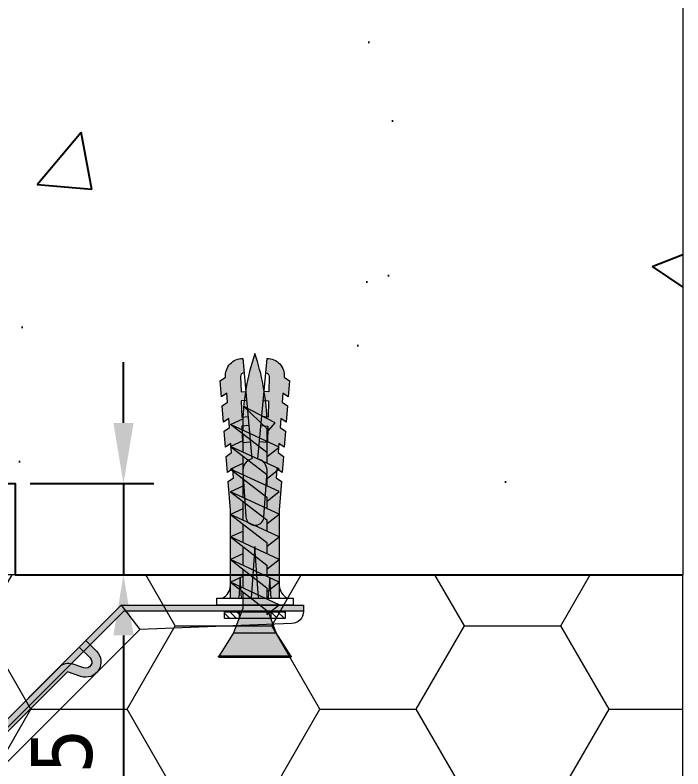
# Model space of a CAD drawing. Header units: millimetres. Extents: x -20000 to 230000, y -17405 to 24510.
# Drawn here: x 13890 to 14000, y -14884.1 to -14759.9 of the extents above; entities that cross this region are included whole.
import ezdxf

# ---------------------------------------------------------------- set-up
doc = ezdxf.new("R2010")
doc.units = ezdxf.units.MM
doc.header["$PDMODE"] = 35
doc.header["$PDSIZE"] = 0.5
doc.layers.get('0').update_dxf_attribs({"lineweight": 13})
doc.layers.get('Defpoints').update_dxf_attribs({"true_color": 0xc2a584})
doc.layers.add('0 - Invisible', color=43, linetype='Continuous', lineweight=0, plot=False)
for name, color, linetype, lineweight in [('1 - Acier', 160, 'Continuous', 13), ('1 - BETON', 251, 'Continuous', 25), ('1 - Cotation', 32, 'Continuous', 13), ('1 - Cotation et texte', 7, 'Continuous', 13), ('1 - Isolant', 132, 'Continuous', 13), ('1 - Platre', 252, 'Continuous', 13), ('1 - PVC', 7, 'Continuous', 13)]:
    doc.layers.add(name, color=color, linetype=linetype, lineweight=lineweight)
doc.layers.add('1 - Cache', color=7, linetype='Continuous', lineweight=0, true_color=0xffffff)
doc.styles.add('Texte Poralu', font='tahomabd.ttf')
doc.dimstyles.new('30 - 1000', dxfattribs={"dimtxt": 10, "dimasz": 10, "dimexe": 5, "dimexo": 2.5, "dimgap": 5, "dimtad": 1, "dimdec": 1, "dimtxsty": 'Texte Poralu', "dimcen": 5, "dimazin": 0, "dimtfac": 1, "dimtdec": 1, "dimtmove": 0, "dimatfit": 3, "dimfxl": 1, "dimarcsym": 0})

# ---------------------------------------------------------------- blocks, each defined once
blk = doc.blocks.new('*U520')
at = {"layer": '1 - Isolant'}
h = blk.add_hatch(dxfattribs=at)
h.set_pattern_fill('HONEY', color=256, scale=5)
h.set_pattern_definition([(0, (57.50018129905402, 14.99999999999999), (23.8125, 13.748153225), [15.875, -31.75]), (120, (57.50018129905402, 14.99999999999999), (-23.81249994797095, 13.74815331511695), [15.87499999999996, -31.74999999999992]), (59.99999999999999, (57.50018129905402, 14.99999999999999), (5.202904551637744e-08, 27.49630654011694), [-31.75, 15.875])])
h.paths.add_polyline_path([(150.0000385328185, -72.00000000000001), (150.0000385328185, 0), (17.50014276623553, 0), (17.50014276623553, -72.00000000000001)])
at = {"layer": '1 - Platre'}
h = blk.add_hatch(dxfattribs=at)
h.set_pattern_fill('AR-SAND', color=256, scale=0.1)
h.set_pattern_definition([(37.50000000000001, (57.50018129905402, 14.99999999999999), (-0.1600031295984046, 4.894132373293424), [0, -3.860800000000001, 0, -4.318000000000001, 0, -4.1275]), (7.499999999999999, (57.50018129905402, 14.99999999999999), (4.495232831380027, 7.168251005683543), [0, -2.0828, 0, -3.4798, 0, -1.3335]), (327.5, (54.37598129905402, 14.99999999999999), (7.90992370241458, 0.01437184678545691), [0, -1.27, 0, -4.572, 0, -5.969]), (317.5, (54.37598129905402, 14.99999999999999), (7.635564524722972, 2.229293232572162), [0, -0.635, 0, -2.9972, 0, -3.429])])
h.paths.add_polyline_path([(150.0000385328185, -85), (150.0000385328185, -72.00000000000001), (17.50014276623553, -72.00000000000001), (17.50014276623553, -85)])
at = {"layer": '0 - Invisible'}
for points in [[(150.0000385328185, -72.00000000000001), (150.0000385328185, 0)], [(150.0000385328185, -85), (150.0000385328185, -72.00000000000001)]]:
    blk.add_lwpolyline(points, dxfattribs=at)
at = {"layer": '1 - Isolant'}
blk.add_lwpolyline([(150.0000385328185, 0), (17.50014276623553, 0), (17.50014276623553, -72.00000000000001), (150.0000385328185, -72.00000000000001)], dxfattribs=at)
at = {"layer": '1 - Platre'}
blk.add_lwpolyline([(150.0000385328185, -72.00000000000001), (17.50014276623553, -72.00000000000001), (17.50014276623553, -85), (150.0000385328185, -85)], dxfattribs=at)
blk = doc.blocks.new('*U521')
at = {"layer": '1 - BETON'}
h = blk.add_hatch(dxfattribs=at)
h.set_pattern_fill('CONCRETE', color=256, scale=15, style=0, pattern_type=2)
h.set_pattern_definition([(49.99999999999999, (-49.99996146718152, -25), (107.589027390113, -9.412820247389266), [11.25, -123.75]), (355, (-49.99996146718152, -25), (-20.81270004195, 112.8288200550018), [9, -99]), (100.4514, (-41.03420946718152, -25.784401), (86.77640725710323, 103.415931309143), [9.5610285, -105.1713168]), (46.18420000000002, (-49.99996146718152, 5.000000000000004), (160.0861572938467, -24.82785214935271), [16.87499999999994, -185.6249999999995]), (96.6356, (-36.65944971718152, 2.931003950000001), (140.1994058323055, 146.1176806350663), [14.3415432, -157.75695]), (351.1842, (-49.99996146718152, 5.000000000000004), (140.1992917700441, 146.1177901387987), [13.5, -148.5]), (21, (-34.99996146718152, -2.499999999999996), (89.53605781776925, -60.39283359980082), [11.25, -123.75]), (326.0000000000001, (-34.99996146718152, -2.499999999999996), (36.49729978823726, 108.772506757028), [9, -99]), (71.4514, (-27.53862651718151, -7.532740899999997), (126.0333942872235, 48.37957450649286), [9.5610285, -105.1713168]), (37.50000000000001, (-49.99996146718152, -25), (1.8239782975936, 49.93407807469672), [0, -97.8, 0, -100.5, 0, -99.375]), (7.499999999999999, (-49.99996146718152, -25), (39.46043061632229, 59.16175678235403), [0, -57.3, 0, -95.55, 0, -37.875]), (327.5, (-83.44996146718152, -25), (80.07336542586135, -3.383230760156963), [0, -37.5, 0, -117, 0, -155.25]), (317.5, (-98.44996146718152, -25), (87.47792540135794, 15.01574734984766), [0, -48.75, 0, -77.69999999999999, 0, -110.25])])
h.paths.add_polyline_path([(150.0000385328185, 179.9999999999999), (0, 180), (0, 15), (40, 15), (40, -2.842170943040401e-14), (150.0000385328185, 0)])
at = {"layer": '0 - Invisible'}
blk.add_lwpolyline([(150.0000385328185, 179.9999999999999), (150.0000385328185, 0)], dxfattribs=at)
at = {"layer": '1 - BETON'}
blk.add_lwpolyline([(150.0000385328185, 179.9999999999999), (0, 180), (0, 15), (40, 15), (40, -2.842170943040401e-14), (150.0000385328185, -5.291383650685155e-14)], dxfattribs=at)
blk = doc.blocks.new('*D605')
at = {"layer": '1 - Cotation', "color": 0, "lineweight": -2, "transparency": 16777216}
for p, q in [((13907.85524268181, -14827.07159325538), (13907.85524268181, -14817.07159325538)), ((13892.5, -14837.07159325538), (13912.85524268181, -14837.07159325538)), ((13907.85524268181, -14837.07159325538), (13907.85524268181, -14852.07159325538)), ((13892.5, -14852.07159325538), (13912.85524268181, -14852.07159325538)), ((13907.85524268181, -14862.07159325538), (13907.85524268181, -14897.65252005189))]:
    blk.add_line(p, q, dxfattribs=at)
at = {"layer": '1 - Cotation', "color": 0, "transparency": 16777216}
for points in [[(13906.18857601514, -14827.07159325538), (13909.52190934847, -14827.07159325538), (13907.85524268181, -14837.07159325538)], [(13906.18857601514, -14862.07159325538), (13909.52190934847, -14862.07159325538), (13907.85524268181, -14852.07159325538)]]:
    blk.add_solid(points, dxfattribs=at)
at = {"layer": 'Defpoints', "color": 0, "transparency": 16777216}
for p in [(13890, -14837.07159325538), (13890, -14852.07159325538), (13907.85524268181, -14852.07159325538)]:
    blk.add_point(p, dxfattribs=at)
at = {"layer": '1 - Cotation', "color": 0, "transparency": 16777216, "insert": (13897.73771413916, -14884.86205665363), "char_height": 10, "attachment_point": 5, "rotation": 90, "style": 'Texte Poralu'}
blk.add_mtext('15', dxfattribs=at)
blk = doc.blocks.new('*U574')
at = {"layer": '1 - Acier'}
h = blk.add_hatch(dxfattribs=at)
h.set_pattern_fill('ANSI31', color=256, scale=0.5)
h.set_pattern_definition([(45, (0, 0), (-1.122532015133644, 1.122532015133644), [])])
edge = h.paths.add_edge_path()
edge.add_line((0, -428.000088838), (3, -428.000088838))
edge.add_line((3, -428.000088838), (2.999999999999963, -3.5))
edge.add_arc((3.499999999999957, -3.500000000000006), 0.4999999999999947, 89.9999999999992, 179.9999999999993, ccw=False)
edge.add_line((3.499999999999964, -3.000000000000012), (199.999386043, -3))
edge.add_line((199.999386043, -3), (199.999386043, 0))
edge.add_line((199.999386043, 0), (3.5, 0))
edge.add_arc((3.5, -3.5), 3.5, 90, 180)
edge.add_line((0, -3.5), (0, -428.000088838))
blk = doc.blocks.new('*U788')
at = {"layer": '1 - Acier', "linetype": 'ByBlock'}
h = blk.add_hatch(color=256, dxfattribs=at)
h.paths.add_polyline_path([(0, -40), (1, -40.76197140813565), (1, -70), (0, -70)])
h.paths.add_polyline_path([(5.857864376266662, -34.14213562373152), (6.564971157458785, -34.84924240491819), (1, -40.41421356237333), (1, -40.76197140813565), (0, -40)])
h.paths.add_polyline_path([(10.16616928677104, -29.83383071323078, 0.2679491924311267), (9.648531196566182, -31.76568236580897), (7.625631329232419, -33.7885822331391), (6.918524548047571, -33.08147545195243)])
h.paths.add_polyline_path([(31.76568236581079, -9.648531196564363, 0.2679491924311219), (29.83383071322896, -10.16616928676922), (33.08147545195243, -6.91852454804939), (33.78858223313728, -7.625631329236057)])
h.paths.add_polyline_path([(40, 0), (40.76197140813747, -1), (40.41421356237697, -1), (34.84924240491819, -6.564971157456966), (34.14213562373334, -5.8578643762703)])
h.paths.add_polyline_path([(40.76197140813747, -1), (40, 0), (75, 0), (75, -1)])
blk.add_hatch(color=256, dxfattribs=at).paths.add_polyline_path([(10.16616928677104, -29.83383071323078, 0.2854064935530194), (9.686145479201514, -31.8898112008319), (10.34051696717506, -33.82125216111854, -0.7934172392961093), (8.68629150101333, -34.84924240491819), (6.918524548047572, -33.08147545195243), (5.857864376266664, -34.14213562373153), (7.625631329232419, -35.90990257669728, 0.7934172392920249), (11.76119499462948, -33.33992696719724), (11.00711972512363, -31.11420061843455), (31.11420061843091, -11.00711972512545), (33.33992696719361, -11.76119499462948, 0.7934172392918747), (35.9099025766991, -7.625631329236057), (34.14213562373335, -5.857864376270299), (33.08147545195243, -6.918524548049392), (34.84924240491819, -8.686291501016967, -0.7934172392860858), (33.82125216112036, -10.34051696717324), (31.8898112008319, -9.686145479201514, 0.2854064935532358), (29.83383071322896, -10.16616928676922)])
for p, q in [((40, 0), (20, -20)), ((40, 0), (75, 0)), ((40, 0), (43.05791085641249, -4.01315695545054)), ((75, 0), (75, -1.064573057126836)), ((40.41421356237697, -1), (20.70710678118485, -20.70710678118667)), ((75, -1), (40.41421356237697, -1)), ((43.05791085641249, -4.01315695545054), (73.06561491591128, -3.063496438051516)), ((43.05791085641249, -4.01315695545054), (23.53553390593152, -23.53553390593333)), ((34.14213562373334, -5.8578643762703), (33.08147545195243, -6.91852454804939)), ((34.14213562373334, -5.8578643762703), (33.08147545195243, -6.91852454804939)), ((35.9099025766991, -7.625631329236057), (34.14213562373334, -5.8578643762703)), ((35.9099025766991, -7.625631329236057), (34.14213562373334, -5.8578643762703)), ((34.84924240491819, -8.686291501016967), (33.08147545195243, -6.91852454804939)), ((34.84924240491819, -8.686291501016967), (33.08147545195243, -6.91852454804939)), ((33.82125216112036, -10.34051696717324), (31.8898112008319, -9.686145479201514)), ((33.82125216112036, -10.34051696717324), (31.8898112008319, -9.686145479201514)), ((29.83383071322896, -10.16616928676922), (10.16616928677104, -29.83383071323078)), ((31.11420061843091, -11.00711972512545), (11.00711972512363, -31.11420061843455)), ((33.33992696719361, -11.76119499462948), (31.11420061843091, -11.00711972512545)), ((33.33992696719361, -11.76119499462948), (31.11420061843091, -11.00711972512545)), ((35.9099025766991, -11.16116523516939), (35.9099025766991, -11.16116523516939)), ((35.9099025766991, -11.16116523516939), (35.9099025766991, -11.16116523516939)), ((0, -40), (20, -20)), ((1, -40.41421356237333), (20.70710678118485, -20.70710678118667)), ((4.01315695545054, -43.05791085641613), (23.53553390593152, -23.53553390593333)), ((10.34051696717506, -33.82125216111854), (9.686145479201514, -31.8898112008319)), ((11.76119499462948, -33.33992696719724), (11.00711972512363, -31.11420061843455)), ((5.857864376266662, -34.14213562373152), (6.918524548047571, -33.08147545195243)), ((8.68629150101333, -34.84924240491819), (6.918524548047571, -33.08147545195243)), ((7.625631329232419, -35.90990257669728), (5.857864376266662, -34.14213562373152)), ((11.16116523517121, -35.90990257669728), (11.16116523517121, -35.90990257669728)), ((0, -40), (0, -70)), ((0, -40), (4.01315695545054, -43.05791085641613)), ((1, -70), (1, -40.41421356237333)), ((3.063496438051516, -68.06561491590764), (4.01315695545054, -43.05791085641613)), ((0, -70), (1.064573057126836, -70))]:
    blk.add_line(p, q, dxfattribs=at)
for centre, radius, start, end in [((73, -1.064573057126836), 2, 271.8800662418404, 0), ((34.14213562373334, -9.393398282201815), 2.5, 251.2836386331669, 45.0000000000737), ((34.14213562373334, -9.393398282201815), 2.5, 251.2836386331669, 45.0000000000737), ((34.14213562373334, -9.393398282201815), 1, 251.2836386331669, 45.0000000000737), ((34.14213562373334, -9.393398282201815), 1, 251.2836386331669, 45.0000000000737), ((31.24804427560593, -11.58038284914255), 2, 71.28363863316694, 134.9999999999263), ((31.24804427560593, -11.58038284914255), 2, 71.28363863316694, 134.9999999999263), ((11.58038284914073, -31.24804427560412), 2, 134.9999999999263, 198.7163613668674), ((9.393398282198177, -34.14213562373152), 2.5, 225.0000000000737, 18.71636136686744), ((9.393398282198177, -34.14213562373152), 1, 225.0000000000737, 18.71636136686744), ((1.064573057126836, -68), 2, 270, 358.1199337580618)]:
    blk.add_arc(centre, radius, start, end, dxfattribs=at)
blk = doc.blocks.new('*U395')
at = {"layer": '1 - PVC'}
blk.add_hatch(color=256, dxfattribs=at).paths.add_polyline_path([(-4, -15.63835575967096), (-4.376797893142793, -20.34832942276262), (-3.508616131497547, -20.96289651864208), (-3.627954154391773, -22.45462180464529), (-4.496135915978812, -21.84005470899865), (-4.708850368333515, -24.49898536270484), (-3.840668606688268, -25.11355245904997), (-3.960006629582494, -26.60527774505317), (-4.828188391227741, -25.99071064847521), (-5.04090284352424, -28.6496413028799), (-4.172721081937201, -29.2642083989922), (-4.292059104831427, -30.75593368476257), (-5.160240866476673, -30.14136658911593), (-5.372955318714961, -32.80029724282213), (-4.50477355718613, -33.41486433893442), (-4.624111579963941, -34.90658962493762), (-5.49229334155098, -34.29202252905816), (-5.70500779396389, -36.95095318323001), (-4.836826032376852, -37.56552027910948, 0.437793280186249), (-2, -40.63835575897247), (-1.784147274971474, -38.26397664402612, -0.4377932804705677), (-2.351512481458485, -37.64940954744816), (-2.285158714628778, -35.11922178068198), (-1.504710356821306, -35.19017165736295), (-1.369232306780759, -33.69991364679299), (-2.245847668731585, -33.62022131262347), (-2.175777565513272, -30.94832298555411), (-1.127749009872787, -31.04359834338538), (-0.9922709598322399, -29.55334033328108), (-2.136466519616079, -29.44932251702994), (-2.066396416223142, -26.77742419042625), (-0.750787662982475, -26.89702502917498), (-0.4943579999962822, -24.07629975886084), (-0.7576819987152703, -23.98927975911647), (-1.006433999340516, -23.86667775874957), (-1.235836000763811, -23.71084175840952), (-1.441475999366958, -23.52477175951935), (-1.619400000199676, -23.3120457585901), (-1.76618799980497, -23.07675175927579), (-1.879016000020783, -22.82341375877149), (-1.955713999923319, -22.55690575903282), (-1.994810000061989, -22.28234775876626), (-1.995551999949384, -22.00502375885844), (-1.496778000087943, -14.54004376009107), (-1.462515999795869, -14.30511375772767), (-1.391615999746136, -14.0785297579132), (-1.285855999914929, -13.86597175966017), (-1.147881999961101, -13.67276375880465), (-0.9811520013026893, -13.5037457596045), (-0.7898419987759553, -13.36314975842834), (-0.5787459993152879, -13.25450175907463), (-0.3531499990494922, -13.18051975918934), (-0.1187080006930046, -13.14305975870229), (0, -13.14305975893512), (0.1187079981900752, -13.14305975870229), (0.3531500023091212, -13.18051975942217), (0.5787460004212335, -13.25450175907463), (0.7898420001729392, -13.36314975935966), (0.9811520002549514, -13.50374575844035), (1.147882000077516, -13.67276375927031), (1.285855999973137, -13.86597175896168), (1.391615999978967, -14.07852975884452), (1.4625160000287, -14.30511375865899), (1.496777999971528, -14.54004375915974), (1.9955520000658, -22.0050237593241), (1.994810000003781, -22.28234775853343), (1.955714000039734, -22.55690575949848), (1.879016000020783, -22.82341375877149), (1.766187999688555, -23.07675175881013), (1.619400000432506, -23.31204575835727), (1.441475998726673, -23.52477175998501), (1.235836000007112, -23.7108417598065), (1.006433998292778, -23.86667776014656), (0.7576820000540465, -23.9892797593493), (0.4943579999380745, -24.07629975862801), (0.750787662982475, -26.89702502940781), (2.066396416223142, -26.77742419065908), (2.136466519557871, -29.44932251726277), (0.9922709597740322, -29.55334033281542), (1.127749009814579, -31.04359834338538), (2.175777565396857, -30.94832298578694), (2.245847668789793, -33.62022131215781), (1.369232306722552, -33.69991364656016), (1.504710356763098, -35.19017165689729), (2.285158714686986, -35.11922178044915), (2.351512481458485, -37.64940954814665, -0.4377932800745512), (1.784147274971474, -38.26397664402612), (2, -40.63835575897247, 0.4377932801862488), (4.836826032376848, -37.56552027910948), (5.705007793905679, -36.95095318276435), (5.492293341609184, -34.29202252882533), (4.624111579963937, -34.90658962470479), (4.504773557127919, -33.41486433893442), (5.372955318773165, -32.80029724328779), (5.160240866418462, -30.1413665888831), (4.292059104773216, -30.7559336849954), (4.17272108187899, -29.26420839875937), (5.040902843524236, -28.64964130311273), (4.828188391169533, -25.99071064894088), (3.960006629582494, -26.60527774482034), (3.840668606688268, -25.1135524592828), (4.708850368275307, -24.49898536270484), (4.496135916037019, -21.84005470899865), (3.627954154391773, -22.45462180464529), (3.508616131555755, -20.96289651910774), (4.376797893142793, -20.34832942322828), (4, -15.63835575943813), (4, -5.638355758972466), (4.000000000058208, -1.13835575897247), (2.669095240125898, -1.13835575897247), (2.436285328411032, -4.413240105845034), (2.203475416637957, -1.1383557592053), (0.6054066502256319, -1.13835575897247), (0, -9.654474112670869), (-0.6054066502256319, -1.1383557592053), (-2.203475416637957, -1.13835575897247), (-2.436285328294616, -4.413240105379373), (-2.669095240125898, -1.1383557592053), (-4, -1.1383557592053)])
blk.add_lwpolyline([(6.276711517886724, -1.13835575897247), (-6.276711517886724, -1.138355758972466), (-6.276711517886724, 0), (6.276711517886724, -3.552713678800501e-15)], close=True, dxfattribs=at)
for points in [[(4, -1.13835575897247), (4, -5.638355758972466), (4, -15.63835575897247), (4.376797893142793, -20.34832942299545), (3.508616131497547, -20.96289651887491), (3.627954154391773, -22.45462180487812), (4.496135915978812, -21.84005470899865), (4.708850368333515, -24.49898536293767), (3.840668606688268, -25.11355245904997), (3.960006629582494, -26.60527774505317), (4.828188391227741, -25.99071064894088), (5.040902843524236, -28.6496413028799), (4.17272108187899, -29.2642083989922), (4.292059104773216, -30.7559336849954), (5.160240866418462, -30.14136658911593), (5.372955318714958, -32.80029724305496), (4.504773557127919, -33.41486433893442), (4.624111579963937, -34.90658962493762), (5.492293341609184, -34.29202252905816), (5.705007793905679, -36.95095318299718), (4.836826032318641, -37.56552027887665, -0.4377932802065567), (2, -40.63835575897247), (0.4943579999962822, -24.07629975886084), (0.7576819999958389, -23.98927975888364), (1.0064339999808, -23.86667775898241), (1.235836000007112, -23.71084175887518), (1.441476000007242, -23.52477175905369), (1.619400000025053, -23.31204575905576), (1.766187999979593, -23.07675175904296), (1.879016000020783, -22.82341375900432), (1.955713999981526, -22.55690575903282), (1.994810000003781, -22.28234775899909), (1.995552000007592, -22.00502375885844), (1.496777999971528, -14.54004375892691), (1.4625160000287, -14.30511375889182), (1.391615999978967, -14.07852975884452), (1.285855999973137, -13.86597175896168), (1.147882000019308, -13.67276375903748), (0.9811520000221208, -13.50374575890601), (0.7898419999983162, -13.363149758894), (0.5787460000137798, -13.2545017588418), (0.3531499999808148, -13.18051975895651), (0.1187079999945126, -13.14305975893512), (0, -13.14305975893512), (-0.1187079999945126, -13.14305975893512), (-0.3531499999808148, -13.18051975895651), (-0.5787460000137798, -13.2545017588418), (-0.7898419999983162, -13.363149758894), (-0.9811520000221208, -13.50374575890601), (-1.147882000019308, -13.67276375903748), (-1.285855999973137, -13.86597175896168), (-1.391615999978967, -14.07852975884452), (-1.4625160000287, -14.30511375889182), (-1.496777999971528, -14.54004375892691), (-1.995552000007592, -22.00502375885844), (-1.994810000003781, -22.28234775899909), (-1.955713999981526, -22.55690575903282), (-1.879016000020783, -22.82341375900432), (-1.766187999979593, -23.07675175904296), (-1.619400000025053, -23.31204575905576), (-1.441476000007242, -23.52477175905369), (-1.235836000007112, -23.71084175887518), (-1.0064339999808, -23.86667775898241), (-0.7576819999958389, -23.98927975888364), (-0.4943579999962822, -24.07629975886084), (-2, -40.63835575897247, -0.4377932802065568), (-4.836826032318644, -37.56552027910948), (-5.705007793905683, -36.95095318299718), (-5.492293341609187, -34.29202252905816), (-4.624111579963941, -34.90658962493762), (-4.504773557127923, -33.41486433893442), (-5.372955318714961, -32.80029724305496), (-5.160240866418466, -30.14136658911593), (-4.29205910477322, -30.7559336849954), (-4.172721081878993, -29.2642083989922), (-5.04090284352424, -28.6496413028799), (-4.828188391227741, -25.99071064894088), (-3.960006629582494, -26.60527774505317), (-3.840668606688268, -25.11355245904997), (-4.708850368333515, -24.49898536293767), (-4.496135915978812, -21.84005470899865), (-3.627954154391773, -22.45462180487812), (-3.508616131497547, -20.96289651887491), (-4.376797893142793, -20.34832942299545), (-4, -15.63835575897247), (-4, -1.13835575897247)], [(-4, -3.19434263324365, 0.2481995074209717), (-5.315558748843614, -1.138355758972466)], [(5.315558748843614, -1.13835575897247, 0.2481995074209717), (4, -3.194342633243654)], [(-1.784147275029682, -38.26397664425895, -0.4377932802065568), (-2.351512481458485, -37.64940954814665), (-2.285158714686986, -35.11922178068198), (-1.504710356763098, -35.19017165713012)], [(1.784147275029682, -38.26397664425895, 0.4377932802065567), (2.351512481458485, -37.64940954814665), (2.285158714686986, -35.11922178068198), (1.504710356763098, -35.19017165713012)]]:
    blk.add_lwpolyline(points, format="xyb", dxfattribs=at)
for points in [[(-2.669095240125898, -1.13835575897247), (-2.436285328352824, -4.413240105379373), (-2.203475416637957, -1.13835575897247)], [(-0.6054066502838396, -1.13835575897247), (0, -9.654474112670869), (0.6054066502838396, -1.13835575897247)], [(2.203475416637957, -1.13835575897247), (2.436285328352824, -4.413240105379373), (2.669095240125898, -1.13835575897247)], [(-0.9922709598322399, -29.55334033304825), (-2.136466519557871, -29.44932251726277), (-2.066396416223142, -26.77742419042625), (-0.7507876629242674, -26.89702502940781)], [(0.9922709598322399, -29.55334033304825), (2.136466519557871, -29.44932251726277), (2.066396416223142, -26.77742419042625), (0.7507876629242674, -26.89702502940781)], [(-1.369232306780759, -33.69991364679299), (-2.245847668789793, -33.62022131239064), (-2.175777565455064, -30.94832298555411), (-1.127749009872787, -31.04359834338538)], [(1.369232306722552, -33.69991364679299), (2.245847668789793, -33.62022131239064), (2.175777565455064, -30.94832298555411), (1.127749009872787, -31.04359834338538)]]:
    blk.add_lwpolyline(points, dxfattribs=at)
blk = doc.blocks.new('*U396')
at = {"layer": '1 - Acier'}
h = blk.add_hatch(dxfattribs=at)
h.set_pattern_fill('ANSI31', color=256, scale=0.25, angle=180, style=0)
h.set_pattern_definition([(135, (0, 0), (0.5612660075668219, 0.5612660075668222), [])])
h.paths.add_polyline_path([(5.019999999960419, 1.080000000074506), (2.60999999998603, 1.080000000074506), (2.610000000044238, 0), (5.020000000018626, 0)])
h.paths.add_polyline_path([(-2.60999999998603, 1.080000000074506), (-5.020000000018626, 1.080000000074506), (-5.020000000018626, 0), (-2.60999999998603, 0)])
for p, q in [((5.020000000018626, 1.080000000074506), (-5.020000000018626, 1.080000000074506)), ((-5.020000000018626, 1.080000000074506), (-5.020000000018626, 0)), ((5.020000000018626, 0), (-5.020000000018626, 0)), ((-2.60999999998603, 0), (-2.60999999998603, 1.080000000074506)), ((2.60999999998603, 0), (2.60999999998603, 1.080000000074506)), ((5.020000000018626, 1.080000000074506), (5.020000000018626, 0))]:
    blk.add_line(p, q, dxfattribs=at)
blk = doc.blocks.new('*U397')
at = {"layer": '1 - Acier', "linetype": 'ByBlock'}
for points in [[(4, -12.32308294251561), (-1.974436693708412, -7.69574960321188), (-1.974436693708412, -7.036533219739795), (-4, -8.60537679423578)], [(4, -16.05429688189179), (-4, -12.33659073361196), (-1.974436693708412, -10.76774715911597), (-1.974436693708412, -11.42696354258806)], [(4, -19.78551082103513), (-4, -16.0678046727553), (-1.974436693708412, -14.49896109825931), (-1.974436693708412, -15.1581774817314)], [(4, -23.51672476017848), (-4, -19.79901861189865), (-1.974436693708412, -18.23017503740266), (-1.974436693708412, -18.88939142087474)], [(4, -27.24793869932182), (-4, -23.53023255104199), (-1.974436693708412, -21.961388976546), (-1.974436693708412, -22.62060536025092)], [(4, -30.979152638698), (-4, -27.26144649041817), (-1.974436693708412, -25.69260291592218), (-1.974436693708412, -26.35181929939426)], [(4, -34.71036657784134), (-4, -30.99266042956151), (-1.974436693708412, -29.42381685506552), (-1.974436693708412, -30.08303323853761)], [(4, -38.30693370848894), (-4, -34.58922756020911), (-1.974436693708412, -33.02038398571312), (-1.974436693708412, -33.67960036918521)], [(1.847330745717045, -41.29777453839779), (-1.974436693708412, -37.67524643847719), (-1.974436693708412, -37.00219460576773), (-3.355956085782964, -38.58044235524721)]]:
    blk.add_hatch(color=256, dxfattribs=at).paths.add_polyline_path(points)
at = {"layer": '1 - Cache'}
h = blk.add_hatch(color=256, dxfattribs=at)
h.paths.add_polyline_path([(5.900000000023283, 0), (-5.900000000023283, 0, 1.000048253692298), (-5.900000000023283, -0.1999999999534339), (5.900000000023283, -0.1999999999534339, 1.206313194293443e-05), (5.900004825276063, -0.2000000000698492, 0.9999758740278861)])
h.paths.add_polyline_path([(5.900000000023283, -0.1999999999534339), (-5.900000000023283, -0.1999999999534339), (-3.5, -4), (3.5, -4)])
h.paths.add_polyline_path([(3.5, -4), (-3.5, -4), (-2.279115025562739, -7.272513325487725), (-1.974436693708412, -7.036533219739796), (-1.974436693708413, -7.695749603211882), (2, -10.7740387140692), (2, -8.020665411371738)])
h.paths.add_polyline_path([(2, -11.39365640544565), (-1.974436693708412, -9.546682938927063), (-1.974436693708412, -11.42696354258805), (2, -14.50525265344538)])
h.paths.add_polyline_path([(4, -12.32308294251561), (2, -11.39365640544565), (2, -13.25250947964378)])
h.paths.add_polyline_path([(4, -16.05429688189179), (2, -15.12487034482183), (2, -16.98372341878712)])
h.paths.add_polyline_path([(2, -15.12487034482183), (-1.974436693708413, -13.27789687830324), (-1.974436693708413, -15.1581774817314), (2, -18.23646659258873)])
h.paths.add_polyline_path([(4, -19.78551082103513), (2, -18.85608428396517), (2, -20.7149373581633)])
h.paths.add_polyline_path([(2, -18.85608428396517), (-1.974436693708413, -17.00911081744658), (-1.974436693708412, -18.88939142087474), (2, -21.96768053173207)])
h.paths.add_polyline_path([(2, -22.58729822310852), (2, -24.44615129730664), (4, -23.51672476017847)])
h.paths.add_polyline_path([(2, -22.58729822310852), (-1.974436693708412, -20.74032475658993), (-1.974436693708412, -22.62060536025092), (2, -25.69889447095336)])
h.paths.add_polyline_path([(3.999999999999999, -27.24793869932182), (2, -26.31851216225186), (2, -28.17736523644999)])
h.paths.add_polyline_path([(2, -26.31851216225186), (-1.974436693708413, -24.47153869573327), (-1.974436693708413, -26.35181929939427), (2, -29.43010841025159)])
h.paths.add_polyline_path([(3.999999999999998, -30.979152638698), (2, -30.04972610162804), (2, -31.90857917559333)])
h.paths.add_polyline_path([(2, -30.04972610162804), (-1.974436693708413, -28.20275263510944), (-1.974436693708412, -30.08303323853761), (2, -33.16132234939494)])
h.paths.add_polyline_path([(2, -33.78094004077138), (2, -35.63979311496951), (4, -34.71036657784134)])
h.paths.add_polyline_path([(2, -33.78094004077138), (-1.974436693708413, -31.93396657425279), (-1.974436693708413, -33.67960036918522), (2, -36.75788948004254)])
h.paths.add_polyline_path([(2, -37.37750717141898), (2, -37.91757667576894, -0.00886794333528671), (1.976413950623218, -39.2473209957155), (4.000000000000003, -38.30693370848894)])
h.paths.add_polyline_path([(2, -37.37750717141898), (-1.974436693708412, -35.5305337049004), (-1.974436693708412, -37.00219460576773), (-1.974436693708412, -37.67524643847719), (1.847330745740621, -41.29777453842014, 0.02257138198233417), (2, -37.91757667576894)])
h.paths.add_polyline_path([(1.847330745741488, -41.29777453841056), (-1.974436693661715, -39.30191845822335, 0.07291797756900575), (-5.238689482212067e-10, -50.00000000162981, 0.05952372160356199)])
at = {"layer": '1 - Acier', "linetype": 'ByBlock'}
for points in [[(-5.900000000023283, -0.2000000001862645, -0.9999999999999999), (-5.900000000023283, 0, 0.9999999999999999)], [(5.900000000023283, 0, -0.9999999999999999), (5.900000000023283, -0.2000000001862645, 0.9999999999999999)]]:
    blk.add_lwpolyline(points, format="xyb", close=True, dxfattribs=at)
for points in [[(5.900000000023283, 0), (-5.900000000023283, 0)], [(3.5, -4), (5.900000000023283, -0.1999999999534339), (-5.900000000023283, -0.1999999999534339), (-3.5, -4)], [(2, -10.77403871412389), (2, -8.020665411371738), (3.5, -4), (-3.5, -4), (-2.279115025536157, -7.272513325558975)], [(2, -13.25250947964378), (4, -12.32308294251561), (-1.974436693708412, -7.69574960321188), (-1.974436693708412, -7.036533219739795), (-4, -8.60537679423578), (4, -12.32308294251561)], [(-2, -10.7875465049874), (-4, -12.33659073361196), (4, -16.05429688189179), (-1.974436693708412, -11.42696354258806), (-1.974436693708412, -9.546682938933372)], [(2, -14.50525265326723), (2, -11.39365640562028)], [(2, -20.7149373581633), (4, -19.78551082103513), (-1.974436693708412, -15.1581774817314), (-1.974436693708412, -13.27789687830955)], [(-2, -14.51876044436358), (-4, -16.0678046727553), (4, -19.78551082103513)], [(2, -18.23646659264341), (2, -15.12487034476362)], [(2, -16.98372341878712), (4, -16.05429688189179)], [(-2, -18.24997438350692), (-4, -19.79901861189865), (4, -23.51672476017848), (-1.974436693708412, -18.88939142087474), (-1.974436693708412, -17.00911081745289)], [(2, -21.96768053178675), (2, -18.85608428390697)], [(-2, -21.98118832265027), (-4, -23.53023255104199), (4, -27.24793869932182), (-1.974436693708412, -22.62060536025092), (-1.974436693708412, -20.74032475659624)], [(2, -25.6988944709301), (2, -22.58729822305031)], [(2, -24.44615129730664), (4, -23.51672476017848)], [(2, -31.90857917559333), (4, -30.979152638698), (-1.974436693708412, -26.35181929939426), (-1.974436693708412, -24.47153869597241)], [(-2, -25.71240226179361), (-4, -27.26144649041817), (4, -30.979152638698)], [(2, -29.43010841007344), (2, -26.31851216242649)], [(2, -28.17736523644999), (4, -27.24793869932182)], [(2, -35.63979311496951), (4, -34.71036657784134), (-1.974436693708412, -30.08303323853761), (-1.974436693708412, -28.20275263511576)], [(-2, -29.44361620116979), (-4, -30.99266042956151), (4, -34.71036657784134)], [(2, -33.16132234944962), (2, -30.04972610156983)], [(-1.974436693708412, -37.00219460576773), (-3.355956085782964, -38.58044235524721), (1.847330745717045, -41.29777453839779), (-1.974436693708412, -37.67524643847719), (-1.974436693708412, -37.00219460576773), (-1.974436693708412, -33.67960036918521), (-1.974436693708412, -31.9339665742591)], [(-2, -33.04018333181739), (-4, -34.58922756020911), (4, -38.30693370848894), (2, -39.23636024561711)], [(-1.974436693708412, -33.67960036918521), (4, -38.30693370848894)], [(2, -36.75788948009722), (2, -33.78094004071318)]]:
    blk.add_lwpolyline(points, dxfattribs=at)
blk.add_lwpolyline([(-1.974436693533789, -39.301918461686, 0.07291797754578055), (-5.238689482212067e-10, -50.00000000162981, 0.08220554942609894), (2, -37.91757667576894), (2, -37.37750717159361)], format="xyb", dxfattribs=at)
blk = doc.blocks.new('*U818')
at = {"rotation": 90}
for name, p in [('*U395', (0, 0)), ('*U397', (-8.573829455850337, 0)), ('*U396', (-1.108234644991171, 0))]:
    blk.add_blockref(name, p, dxfattribs=at)
blk = doc.blocks.new('*U789')
at = {"rotation": 90}
blk.add_blockref('*U818', (79.49999999998181, -20.00000000000091), dxfattribs=at)
at = {"xscale": -1, "rotation": 90}
blk.add_blockref('*U788', (17.5, -20.00000000000091), dxfattribs=at)

msp = doc.modelspace()

# ---------------------------------------------------------------- block references
for name, p in [('*U574', (13800.00061073399, -14452.07150441745)), ('*U521', (13850, -14852.07159325538)), ('*U520', (13850, -14852.07159325538))]:
    msp.add_blockref(name, p)
at = {"layer": '1 - Cotation et texte'}
msp.add_blockref('*U789', (13849.99990044437, -14837.07159325538), dxfattribs=at)

# ---------------------------------------------------------------- dimensions: what is measured, and where the dimension line sits
at = {"layer": '1 - Cotation'}
dim = msp.add_linear_dim(base=(13907.85524268181, -14852.07159325538), p1=(13890, -14837.07159325538), p2=(13890, -14852.07159325538), angle=90, dimstyle='30 - 1000', dxfattribs=at)
dim.commit()
dim.dimension.update_dxf_attribs({"geometry": '*D605', "text_midpoint": (13897.73771413916, -14884.86205665363)})

doc.saveas('drawing.dxf')
